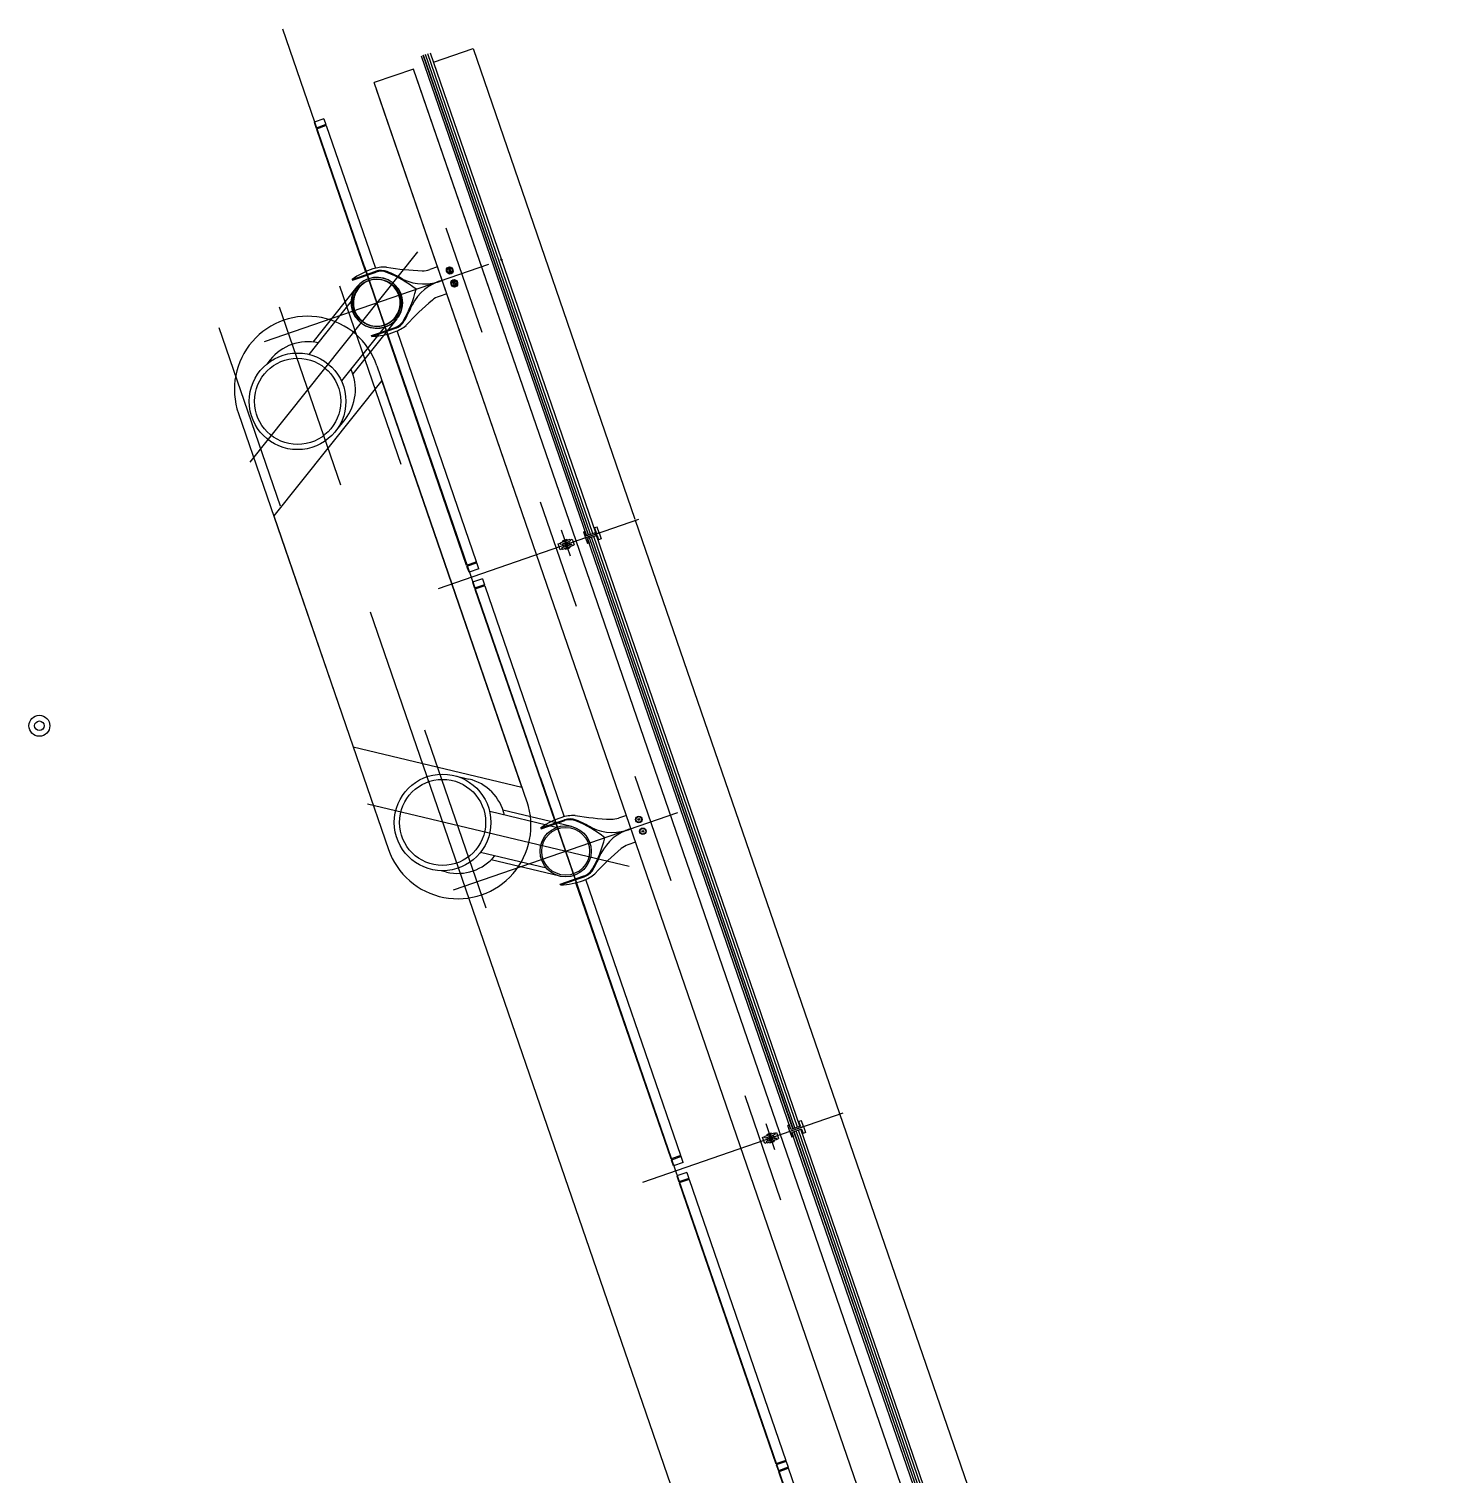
# Model space of a CAD drawing. Extents: x 809434 to 809707, y 818708 to 819364.
# Drawn here: x 809696.29 to 809703.1, y 818721.21 to 818728.11 of the extents above; entities that cross this region are included whole.
import ezdxf

# ---------------------------------------------------------------- set-up
doc = ezdxf.new("R2010")
doc.units = 0
for name, color, linetype in [('MAJ630_1', 7, 'Continuous'), ('MAJ630__', 7, 'Continuous'), ('MAJ640__', 7, 'Continuous'), ('MAJ640__1', 7, 'Continuous'), ('MMH294_S', 7, 'Continuous')]:
    doc.layers.add(name, color=color, linetype=linetype)

msp = doc.modelspace()

# ---------------------------------------------------------------- linework, layer by layer
at = {"layer": 'MAJ630_1'}
for p, q in [((809697.86, 818726.8788), (809697.6497, 818726.6153)), ((809697.8335, 818726.81), (809697.6311, 818726.5563)), ((809698.0511, 818726.7263), (809697.8408, 818726.4628)), ((809697.9899, 818726.6852), (809697.786, 818726.4298)), ((809697.4463, 818726.5307), (809697.4293, 818726.5095)), ((809697.9558, 818726.5021), (809698.6731, 818724.419)), ((809697.294, 818726.2742), (809698.0112, 818724.1911)), ((809697.7574, 818726.1879), (809697.8035, 818726.2457)), ((809698.3233, 818724.5444), (809698.3952, 818724.5273)), ((809698.8127, 818724.2956), (809698.4948, 818724.3714)), ((809698.8862, 818724.301), (809698.5583, 818724.3792)), ((809698.7663, 818724.1011), (809698.4506, 818724.1764)), ((809698.2892, 818724.0828), (809698.2628, 818724.089)), ((809698.8295, 818724.0631), (809698.5016, 818724.1413))]:
    msp.add_line(p, q, dxfattribs=at)
msp.add_lwpolyline([(809698.649, 818724.4889), (809697.9799, 818726.4322), (809697.4627, 818725.7841), (809697.8425, 818724.6812), (809698.649, 818724.4889)], dxfattribs=at)
for centre, radius in [((809697.9555, 818726.8026), 0.1223), ((809697.9555, 818726.8026), 0.1143), ((809697.5769, 818726.3319), 0.2309), ((809697.5769, 818726.3319), 0.2059), ((809698.2697, 818724.3198), 0.2309), ((809698.2697, 818724.3198), 0.2059), ((809698.8579, 818724.182), 0.1223), ((809698.8579, 818724.182), 0.1143)]:
    msp.add_circle(centre, radius, dxfattribs=at)
for centre, radius, start, end in [((809697.6249, 818726.3882), 0.35, 19, 199.00003), ((809697.6249, 818726.3882), 0.2285, 77.36555, 141.41268), ((809697.6249, 818726.3882), 0.2285, 321.42148, 25.45906), ((809698.3422, 818724.305), 0.2285, 12.54094, 76.57852), ((809698.3422, 818724.305), 0.35, 198.9995, 19.00002), ((809698.3422, 818724.305), 0.2285, 256.58732, 320.63445)]:
    msp.add_arc(centre, radius, start, end, dxfattribs=at)
at = {"layer": 'MAJ630__'}
for p, q in [((809698.226, 818727.9523), (809698.4151, 818728.0174)), ((809698.4151, 818728.0174), (809699.189, 818725.7696)), ((809698.1681, 818727.9821), (809698.9574, 818725.6899)), ((809698.2107, 818727.9967), (809698.9999, 818725.7045)), ((809698.1314, 818727.9197), (809697.9423, 818727.8546)), ((809698.7187, 818725.5997), (809697.9423, 818727.8546)), ((809698.7187, 818725.5997), (809697.9536, 818727.8217)), ((809703.0983, 818714.4163), (809699.1915, 818725.7625)), ((809699.018, 818725.7028), (809698.9525, 818725.6802)), ((809699.018, 818725.7028), (809698.9525, 818725.6802)), ((809698.9525, 818725.6802), (809698.9623, 818725.6519)), ((809699.0082, 818725.6915), (809698.9623, 818725.6757)), ((809699.9341, 818722.8533), (809698.9623, 818725.6757)), ((809698.9623, 818725.6757), (809698.9696, 818725.6544)), ((809699.9766, 818722.8679), (809699.0048, 818725.6903)), ((809699.0082, 818725.6915), (809699.0155, 818725.6702)), ((809699.0278, 818725.6744), (809699.0155, 818725.6702)), ((809699.018, 818725.7028), (809699.0278, 818725.6744)), ((809698.9696, 818725.6544), (809698.9623, 818725.6519)), ((809700.6705, 818719.9313), (809698.7187, 818725.5997)), ((809699.9268, 818722.8746), (809699.9194, 818722.872)), ((809699.9292, 818722.8437), (809699.9194, 818722.872)), ((809699.9341, 818722.8533), (809699.9268, 818722.8746)), ((809699.9947, 818722.8662), (809699.9292, 818722.8437)), ((809699.9947, 818722.8662), (809699.9292, 818722.8437)), ((809699.9292, 818722.8437), (809699.939, 818722.8153)), ((809699.98, 818722.8691), (809699.9341, 818722.8533)), ((809699.9849, 818722.8549), (809699.939, 818722.8391)), ((809700.9108, 818720.0167), (809699.939, 818722.8391)), ((809699.939, 818722.8391), (809699.9463, 818722.8178)), ((809699.985, 818722.8946), (809699.9727, 818722.8904)), ((809699.98, 818722.8691), (809699.9727, 818722.8904)), ((809700.9533, 818720.0314), (809699.9815, 818722.8538)), ((809699.9849, 818722.8549), (809699.9922, 818722.8336)), ((809699.9947, 818722.8662), (809699.985, 818722.8946)), ((809699.9947, 818722.8662), (809700.0045, 818722.8379)), ((809699.9463, 818722.8178), (809699.939, 818722.8153)), ((809700.0045, 818722.8379), (809699.9922, 818722.8336))]:
    msp.add_line(p, q, dxfattribs=at)
for points in [[(809697.8375, 818726.9143), (809697.8388, 818726.9103), (809697.9516, 818726.9492)], [(809697.8375, 818726.9143), (809697.8388, 818726.9103), (809697.9516, 818726.9492)], [(809698.2456, 818726.9738), (809698.2088, 818726.9611)], [(809698.2456, 818726.9738), (809698.2088, 818726.9611)], [(809698.2895, 818726.8462), (809698.2527, 818726.8335)], [(809698.2895, 818726.8462), (809698.2527, 818726.8335)], [(809697.9313, 818726.6418), (809697.9299, 818726.6458), (809698.0427, 818726.6846)], [(809697.9313, 818726.6418), (809697.9299, 818726.6458), (809698.0427, 818726.6846)], [(809699.018, 818725.7028), (809699.0083, 818725.7312), (809698.996, 818725.7269), (809699.0033, 818725.7056), (809698.9574, 818725.6899), (809698.9501, 818725.7111), (809698.9427, 818725.7086), (809698.9525, 818725.6802)], [(809698.7398, 818724.2938), (809698.7412, 818724.2898), (809698.854, 818724.3286)], [(809699.1479, 818724.3533), (809699.1111, 818724.3406)], [(809699.1919, 818724.2257), (809699.155, 818724.213)], [(809698.8336, 818724.0213), (809698.8322, 818724.0253), (809698.945, 818724.0641)]]:
    msp.add_lwpolyline(points, dxfattribs=at)
for centre, radius in [((809697.9555, 818726.8026), 0.1223), ((809697.9555, 818726.8026), 0.1143), ((809698.8579, 818724.182), 0.1223), ((809698.8579, 818724.182), 0.1143)]:
    msp.add_circle(centre, radius, dxfattribs=at)
for centre, radius, start, end in [((809697.9555, 818726.8026), 0.122, 19, 199), ((809698.0376, 818726.6403), 0.3393, 107.29394, 126.13928), ((809698.0376, 818726.6403), 0.3393, 107.29394, 126.13928), ((809697.9555, 818726.8026), 0.112, 19, 199), ((809697.992, 818726.801), 0.1724, 87.60393, 108.72489), ((809697.992, 818726.801), 0.1724, 87.60393, 108.72489), ((809697.9761, 818726.8782), 0.075, 68.03764, 109), ((809697.9761, 818726.8782), 0.075, 68.03764, 109), ((809697.9984, 818726.9532), 0.02, 80.57421, 87.60393), ((809697.9984, 818726.9532), 0.02, 80.57421, 87.60393), ((809698.2212, 818728.2951), 1.3402, 260.57421, 267.92155), ((809698.2212, 818728.2951), 1.3402, 260.57421, 267.92155), ((809697.7936, 818726.4258), 0.5628, 51.63214, 68.03764), ((809697.7936, 818726.4258), 0.5628, 51.63214, 68.03764), ((809698.1762, 818727.0557), 0.1, 267.92155, 289), ((809698.1762, 818727.0557), 0.1, 267.92155, 289), ((809697.596, 818726.9997), 0.5628, 329.96236, 346.36786), ((809697.596, 818726.9997), 0.5628, 329.96236, 346.36786), ((809697.9555, 818726.8026), 0.122, 199, 19), ((809697.9555, 818726.8026), 0.112, 199, 19), ((809699.0838, 818725.79), 1.3402, 130.07845, 137.42579), ((809699.0838, 818725.79), 1.3402, 130.07845, 137.42579), ((809698.2853, 818726.7389), 0.1, 109, 130.07845), ((809698.2853, 818726.7389), 0.1, 109, 130.07845), ((809698.0183, 818726.7556), 0.075, 289, 329.96236), ((809698.0183, 818726.7556), 0.075, 289, 329.96236), ((809697.9203, 818726.9809), 0.3393, 271.86071, 290.70605), ((809697.9203, 818726.9809), 0.3393, 271.86071, 290.70605), ((809697.9833, 818726.8263), 0.1724, 289.2751, 310.39607), ((809697.9833, 818726.8263), 0.1724, 289.2751, 310.39607), ((809698.0821, 818726.7102), 0.02, 310.39607, 317.42579), ((809698.0821, 818726.7102), 0.02, 310.39607, 317.42579), ((809698.9399, 818724.0198), 0.3393, 107.29394, 126.13928), ((809698.8944, 818724.1805), 0.1724, 87.60393, 108.72489), ((809698.8784, 818724.2577), 0.075, 68.03764, 109), ((809698.9007, 818724.3327), 0.02, 80.57421, 87.60393), ((809699.1235, 818725.6746), 1.3402, 260.57421, 267.92155), ((809698.6959, 818723.8053), 0.5628, 51.63214, 68.03764), ((809699.0785, 818724.4352), 0.1, 267.92155, 289), ((809698.4983, 818724.3792), 0.5628, 329.96236, 346.36786), ((809699.9861, 818723.1695), 1.3402, 130.07845, 137.42579), ((809699.1876, 818724.1184), 0.1, 109, 130.07845), ((809698.9206, 818724.135), 0.075, 289, 329.96236), ((809698.8226, 818724.3604), 0.3393, 271.86071, 290.70605), ((809698.8857, 818724.2058), 0.1724, 289.2751, 310.39607), ((809698.9844, 818724.0897), 0.02, 310.39607, 317.42579)]:
    msp.add_arc(centre, radius, start, end, dxfattribs=at)
at = {"layer": 'MAJ640__'}
for p, q in [((809698.9668, 818725.6931), (809698.1776, 818727.9853)), ((809698.9676, 818725.6934), (809698.1783, 818727.9856)), ((809698.977, 818725.6966), (809698.1877, 818727.9888)), ((809698.9884, 818725.7005), (809698.1991, 818727.9928)), ((809698.9078, 818725.6648), (809698.1314, 818727.9197)), ((809698.9078, 818725.6648), (809698.1427, 818727.8868)), ((809698.8772, 818725.6715), (809698.8332, 818725.6563)), ((809698.8772, 818725.6715), (809698.8332, 818725.6563)), ((809698.843, 818725.664), (809698.8648, 818725.6714)), ((809698.843, 818725.664), (809698.8648, 818725.6714)), ((809698.8635, 818725.6721), (809698.8437, 818725.6652)), ((809698.8635, 818725.6721), (809698.8437, 818725.6652)), ((809698.8635, 818725.6721), (809698.8648, 818725.6714)), ((809698.8635, 818725.6721), (809698.8648, 818725.6714)), ((809698.8648, 818725.6714), (809698.8658, 818725.6686)), ((809698.8648, 818725.6714), (809698.8658, 818725.6686)), ((809698.8783, 818725.6705), (809698.8887, 818725.6741)), ((809698.8783, 818725.6705), (809698.8887, 818725.6741)), ((809698.8887, 818725.6741), (809698.8936, 818725.6599)), ((809698.8887, 818725.6741), (809698.8936, 818725.6599)), ((809699.9435, 818722.8566), (809698.9717, 818725.6789)), ((809699.9443, 818722.8568), (809698.9724, 818725.6792)), ((809699.9537, 818722.8601), (809698.9819, 818725.6824)), ((809699.9651, 818722.864), (809698.9932, 818725.6863)), ((809698.8225, 818725.6513), (809698.8329, 818725.6549)), ((809698.8225, 818725.6513), (809698.8329, 818725.6549)), ((809698.8274, 818725.6372), (809698.8225, 818725.6513)), ((809698.8274, 818725.6372), (809698.8225, 818725.6513)), ((809698.8323, 818725.623), (809698.8274, 818725.6372)), ((809698.8427, 818725.6266), (809698.8323, 818725.623)), ((809698.8346, 818725.6489), (809698.8422, 818725.6515)), ((809698.8346, 818725.6489), (809698.8422, 818725.6515)), ((809698.8479, 818725.635), (809698.8403, 818725.6323)), ((809698.8423, 818725.6516), (809698.8731, 818725.6622)), ((809698.8423, 818725.6516), (809698.8731, 818725.6622)), ((809698.8437, 818725.6652), (809698.843, 818725.664)), ((809698.8437, 818725.6652), (809698.843, 818725.664)), ((809698.843, 818725.664), (809698.844, 818725.6611)), ((809698.843, 818725.664), (809698.844, 818725.6611)), ((809698.844, 818725.6611), (809698.8658, 818725.6686)), ((809698.844, 818725.6611), (809698.8658, 818725.6686)), ((809698.8464, 818725.6619), (809698.8461, 818725.6613)), ((809698.8464, 818725.6619), (809698.8461, 818725.6613)), ((809698.8462, 818725.6608), (809698.8461, 818725.6613)), ((809698.8462, 818725.6608), (809698.8461, 818725.6613)), ((809698.848, 818725.635), (809698.8788, 818725.6456)), ((809698.877, 818725.636), (809698.8552, 818725.6285)), ((809698.8552, 818725.6285), (809698.8562, 818725.6257)), ((809698.878, 818725.6332), (809698.8562, 818725.6257)), ((809698.8575, 818725.625), (809698.8562, 818725.6257)), ((809698.8571, 818725.6292), (809698.8568, 818725.6301)), ((809698.8575, 818725.625), (809698.8773, 818725.6319)), ((809698.8634, 818725.6678), (809698.864, 818725.6675)), ((809698.8634, 818725.6678), (809698.864, 818725.6675)), ((809698.8642, 818725.667), (809698.864, 818725.6675)), ((809698.8642, 818725.667), (809698.864, 818725.6675)), ((809698.8807, 818725.6648), (809698.8731, 818725.6622)), ((809698.8807, 818725.6648), (809698.8731, 818725.6622)), ((809698.8751, 818725.6353), (809698.8748, 818725.6363)), ((809698.877, 818725.636), (809698.878, 818725.6332)), ((809698.8773, 818725.6319), (809698.878, 818725.6332)), ((809698.8881, 818725.6422), (809698.8985, 818725.6458)), ((809698.8936, 818725.6599), (809698.8985, 818725.6458)), ((809700.8596, 818719.9965), (809698.9078, 818725.6648)), ((809700.9203, 818720.02), (809699.9484, 818722.8424)), ((809700.921, 818720.0202), (809699.9492, 818722.8426)), ((809700.9304, 818720.0235), (809699.9586, 818722.8459)), ((809700.9418, 818720.0274), (809699.97, 818722.8498)), ((809699.7992, 818722.8148), (809699.8096, 818722.8184)), ((809699.809, 818722.7864), (809699.7992, 818722.8148)), ((809699.8194, 818722.79), (809699.809, 818722.7864)), ((809699.8539, 818722.8349), (809699.8099, 818722.8198)), ((809699.8113, 818722.8123), (809699.8189, 818722.8149)), ((809699.8246, 818722.7984), (809699.817, 818722.7958)), ((809699.819, 818722.815), (809699.8498, 818722.8256)), ((809699.8197, 818722.8274), (809699.8415, 818722.8349)), ((809699.8204, 818722.8287), (809699.8197, 818722.8274)), ((809699.8197, 818722.8274), (809699.8207, 818722.8246)), ((809699.8402, 818722.8355), (809699.8204, 818722.8287)), ((809699.8207, 818722.8246), (809699.8425, 818722.8321)), ((809699.8231, 818722.8254), (809699.8228, 818722.8247)), ((809699.8229, 818722.8243), (809699.8228, 818722.8247)), ((809699.8247, 818722.7985), (809699.8555, 818722.8091)), ((809699.8537, 818722.7994), (809699.832, 818722.7919)), ((809699.832, 818722.7919), (809699.8329, 818722.7891)), ((809699.8547, 818722.7966), (809699.8329, 818722.7891)), ((809699.8342, 818722.7885), (809699.8329, 818722.7891)), ((809699.8338, 818722.7926), (809699.8335, 818722.7935)), ((809699.8342, 818722.7885), (809699.8541, 818722.7953)), ((809699.8401, 818722.8312), (809699.8407, 818722.8309)), ((809699.8402, 818722.8355), (809699.8415, 818722.8349)), ((809699.8409, 818722.8305), (809699.8407, 818722.8309)), ((809699.8415, 818722.8349), (809699.8425, 818722.8321)), ((809699.8574, 818722.8282), (809699.8498, 818722.8256)), ((809699.8518, 818722.7988), (809699.8515, 818722.7997)), ((809699.8537, 818722.7994), (809699.8547, 818722.7966)), ((809699.8541, 818722.7953), (809699.8547, 818722.7966)), ((809699.855, 818722.834), (809699.8654, 818722.8376)), ((809699.8648, 818722.8056), (809699.8752, 818722.8092)), ((809699.8654, 818722.8376), (809699.8752, 818722.8092))]:
    msp.add_line(p, q, dxfattribs=at)
for points in [[(809697.8375, 818726.9143), (809697.9503, 818726.9531)], [(809697.8375, 818726.9143), (809697.9503, 818726.9531)], [(809697.9313, 818726.6418), (809698.0441, 818726.6807)], [(809697.9313, 818726.6418), (809698.0441, 818726.6807)], [(809698.8438, 818725.6256), (809698.8878, 818725.6408)], [(809698.7398, 818724.2938), (809698.8526, 818724.3326)], [(809698.8336, 818724.0213), (809698.9464, 818724.0601)], [(809699.8205, 818722.7891), (809699.8645, 818722.8042)]]:
    msp.add_lwpolyline(points, dxfattribs=at)
for centre, radius in [((809698.3034, 818726.9594), 0.0155), ((809698.305, 818726.9546), 0.0155), ((809698.3034, 818726.9594), 0.0135), ((809698.305, 818726.9546), 0.0135), ((809698.3034, 818726.9594), 0.0042), ((809698.305, 818726.9546), 0.0042), ((809698.3246, 818726.8979), 0.0155), ((809698.3262, 818726.8932), 0.0155), ((809698.3246, 818726.8979), 0.0135), ((809698.3262, 818726.8932), 0.0135), ((809698.3246, 818726.8979), 0.0042), ((809698.3262, 818726.8932), 0.0042), ((809699.2074, 818724.3341), 0.0155), ((809699.2074, 818724.3341), 0.0135), ((809699.2074, 818724.3341), 0.0042), ((809699.2269, 818724.2774), 0.0155), ((809699.2269, 818724.2774), 0.0135), ((809699.2269, 818724.2774), 0.0042), ((809699.8372, 818722.812), 0.006)]:
    msp.add_circle(centre, radius, dxfattribs=at)
for centre, radius, start, end in [((809697.9761, 818726.8782), 0.0792, 68.03764, 109), ((809697.9761, 818726.8782), 0.0792, 68.03764, 109), ((809697.7936, 818726.4258), 0.567, 59.89592, 68.03764), ((809697.7936, 818726.4258), 0.567, 59.89592, 68.03764), ((809698.0881, 818726.9337), 0.02, 239.89592, 251.32459), ((809698.0881, 818726.9337), 0.02, 239.89592, 251.32459), ((809698.18, 818727.1234), 0.2307, 244.76877, 292.32268), ((809698.18, 818727.1234), 0.2307, 244.76877, 292.32268), ((809698.3299, 818726.6879), 0.2307, 105.67731, 153.23123), ((809698.3299, 818726.6879), 0.2307, 105.67731, 153.23123), ((809698.3299, 818726.6879), 0.2307, 105.67731, 112.32268), ((809698.18, 818727.1234), 0.2307, 285.67731, 292.32268), ((809698.3299, 818726.6879), 0.2307, 105.67731, 112.32268), ((809698.18, 818727.1234), 0.2307, 285.67731, 292.32268), ((809697.596, 818726.9997), 0.567, 329.96236, 338.10407), ((809697.596, 818726.9997), 0.567, 329.96236, 338.10407), ((809698.1407, 818726.7808), 0.02, 146.67541, 158.10407), ((809698.1407, 818726.7808), 0.02, 146.67541, 158.10407), ((809698.0183, 818726.7556), 0.0792, 289, 329.96236), ((809698.0183, 818726.7556), 0.0792, 289, 329.96236), ((809698.8605, 818725.6486), 0.0095, 146.69488, 199.00008), ((809698.8605, 818725.6486), 0.0095, 146.69488, 199.00008), ((809698.8605, 818725.6486), 0.0095, 199.00008, 251.30512), ((809698.8605, 818725.6486), 0.006, 18.99986, 199.00013), ((809698.8605, 818725.6486), 0.006, 18.99986, 199.00013), ((809698.8605, 818725.6486), 0.006, 199.00013, 18.99986), ((809698.8605, 818725.6486), 0.0109, 101.1265, 116.87349), ((809698.8605, 818725.6486), 0.0109, 101.1265, 116.87349), ((809698.8605, 818725.6486), 0.0109, 281.1265, 296.87349), ((809698.8605, 818725.6486), 0.0095, 18.99991, 72.81736), ((809698.8605, 818725.6486), 0.0095, 18.99991, 72.81736), ((809698.8605, 818725.6486), 0.0095, 325.18264, 18.99991), ((809698.8784, 818724.2577), 0.0792, 68.03764, 109), ((809698.6959, 818723.8053), 0.567, 59.89592, 68.03764), ((809698.9904, 818724.3132), 0.02, 239.89592, 251.32459), ((809699.0823, 818724.5029), 0.2307, 244.76877, 292.32268), ((809699.2322, 818724.0674), 0.2307, 105.67731, 153.23123), ((809699.0823, 818724.5029), 0.2307, 285.67731, 292.32268), ((809699.2322, 818724.0674), 0.2307, 105.67731, 112.32268), ((809698.4983, 818724.3792), 0.567, 329.96236, 338.10407), ((809699.043, 818724.1603), 0.02, 146.67541, 158.10407), ((809698.9206, 818724.135), 0.0792, 289, 329.96236), ((809699.8372, 818722.812), 0.0095, 146.69488, 251.30512), ((809699.8372, 818722.812), 0.0109, 101.1265, 116.87349), ((809699.8372, 818722.812), 0.0109, 281.1265, 296.87349), ((809699.8372, 818722.812), 0.0095, 325.18264, 72.81736)]:
    msp.add_arc(centre, radius, start, end, dxfattribs=at)
for points, degree in [([(809698.8772, 818725.6715), (809698.8772, 818725.6715), (809698.8773, 818725.6715), (809698.8773, 818725.6715), (809698.8774, 818725.6715), (809698.8775, 818725.6714), (809698.8775, 818725.6714), (809698.8776, 818725.6714), (809698.8776, 818725.6714), (809698.8776, 818725.6713), (809698.8777, 818725.6713), (809698.8777, 818725.6713), (809698.8778, 818725.6712), (809698.8778, 818725.6712), (809698.8779, 818725.6711), (809698.8779, 818725.6711)], 3), ([(809698.8772, 818725.6715), (809698.8772, 818725.6715), (809698.8773, 818725.6715), (809698.8773, 818725.6715), (809698.8774, 818725.6715), (809698.8775, 818725.6714), (809698.8775, 818725.6714), (809698.8776, 818725.6714), (809698.8776, 818725.6714), (809698.8776, 818725.6713), (809698.8777, 818725.6713), (809698.8777, 818725.6713), (809698.8778, 818725.6712), (809698.8778, 818725.6712), (809698.8779, 818725.6711), (809698.8779, 818725.6711)], 3), ([(809698.8779, 818725.6711), (809698.8783, 818725.6706), (809698.8786, 818725.6701), (809698.8793, 818725.6691), (809698.8796, 818725.6686), (809698.8801, 818725.6677), (809698.8804, 818725.6672), (809698.8808, 818725.6664), (809698.8809, 818725.666), (809698.881, 818725.6657)], 3), ([(809698.8779, 818725.6711), (809698.8783, 818725.6706), (809698.8786, 818725.6701), (809698.8793, 818725.6691), (809698.8796, 818725.6686), (809698.8801, 818725.6677), (809698.8804, 818725.6672), (809698.8808, 818725.6664), (809698.8809, 818725.666), (809698.881, 818725.6657)], 3), ([(809698.8329, 818725.6556), (809698.8329, 818725.6557), (809698.8329, 818725.6557), (809698.833, 818725.6558), (809698.833, 818725.6559), (809698.833, 818725.656), (809698.833, 818725.656), (809698.833, 818725.6561), (809698.833, 818725.6561), (809698.833, 818725.6562), (809698.8331, 818725.6562), (809698.8331, 818725.6562), (809698.8331, 818725.6563), (809698.8332, 818725.6563), (809698.8332, 818725.6563), (809698.8332, 818725.6563)], 3), ([(809698.8329, 818725.6556), (809698.8329, 818725.6557), (809698.8329, 818725.6557), (809698.833, 818725.6558), (809698.833, 818725.6559), (809698.833, 818725.656), (809698.833, 818725.656), (809698.833, 818725.6561), (809698.833, 818725.6561), (809698.833, 818725.6562), (809698.8331, 818725.6562), (809698.8331, 818725.6562), (809698.8331, 818725.6563), (809698.8332, 818725.6563), (809698.8332, 818725.6563), (809698.8332, 818725.6563)], 3), ([(809698.8338, 818725.6495), (809698.8337, 818725.6498), (809698.8336, 818725.6501), (809698.8334, 818725.651), (809698.8333, 818725.6515), (809698.8331, 818725.6526), (809698.833, 818725.6532), (809698.833, 818725.6544), (809698.8329, 818725.655), (809698.8329, 818725.6556)], 3), ([(809698.8338, 818725.6495), (809698.8337, 818725.6498), (809698.8336, 818725.6501), (809698.8334, 818725.651), (809698.8333, 818725.6515), (809698.8331, 818725.6526), (809698.833, 818725.6532), (809698.833, 818725.6544), (809698.8329, 818725.655), (809698.8329, 818725.6556)], 3), ([(809698.8338, 818725.6495), (809698.8338, 818725.6494), (809698.8338, 818725.6494), (809698.8338, 818725.6494), (809698.8338, 818725.6493), (809698.8338, 818725.6493), (809698.8338, 818725.6493), (809698.8338, 818725.6493)], 3), ([(809698.8338, 818725.6495), (809698.8338, 818725.6494), (809698.8338, 818725.6494), (809698.8338, 818725.6494), (809698.8338, 818725.6493), (809698.8338, 818725.6493), (809698.8338, 818725.6493), (809698.8338, 818725.6493)], 3), ([(809698.8346, 818725.6489), (809698.8346, 818725.6489), (809698.8346, 818725.6489), (809698.8346, 818725.6489), (809698.8345, 818725.6489), (809698.8344, 818725.6489), (809698.8344, 818725.6489), (809698.8343, 818725.6489), (809698.8342, 818725.6489), (809698.8341, 818725.649), (809698.834, 818725.649), (809698.8339, 818725.6491), (809698.8339, 818725.6492), (809698.8338, 818725.6493)], 3), ([(809698.8346, 818725.6489), (809698.8346, 818725.6489), (809698.8346, 818725.6489), (809698.8346, 818725.6489), (809698.8345, 818725.6489), (809698.8344, 818725.6489), (809698.8344, 818725.6489), (809698.8343, 818725.6489), (809698.8342, 818725.6489), (809698.8341, 818725.649), (809698.834, 818725.649), (809698.8339, 818725.6491), (809698.8339, 818725.6492), (809698.8338, 818725.6493)], 3), ([(809698.8399, 818725.6316), (809698.8399, 818725.6316), (809698.8399, 818725.6316), (809698.8399, 818725.6317), (809698.8399, 818725.6318), (809698.8399, 818725.632), (809698.8399, 818725.6321), (809698.84, 818725.6322), (809698.8401, 818725.6322), (809698.8402, 818725.6323), (809698.8402, 818725.6323), (809698.8403, 818725.6323), (809698.8403, 818725.6323), (809698.8403, 818725.6323)], 3), ([(809698.8399, 818725.6316), (809698.8399, 818725.6316), (809698.8399, 818725.6315), (809698.8399, 818725.6315), (809698.84, 818725.6315), (809698.84, 818725.6314), (809698.84, 818725.6314), (809698.84, 818725.6314)], 3), ([(809698.8431, 818725.626), (809698.8427, 818725.6265), (809698.8424, 818725.627), (809698.8417, 818725.628), (809698.8414, 818725.6285), (809698.8409, 818725.6295), (809698.8406, 818725.6299), (809698.8403, 818725.6308), (809698.8401, 818725.6311), (809698.84, 818725.6314)], 3), ([(809698.8422, 818725.6515), (809698.8422, 818725.6515), (809698.8423, 818725.6515), (809698.8423, 818725.6516)], 2), ([(809698.8422, 818725.6515), (809698.8422, 818725.6515), (809698.8423, 818725.6515), (809698.8423, 818725.6516)], 2), ([(809698.8422, 818725.6515), (809698.8422, 818725.6515), (809698.8422, 818725.6515), (809698.8423, 818725.6513), (809698.8423, 818725.6511), (809698.8424, 818725.6506), (809698.8425, 818725.6502), (809698.8427, 818725.6489), (809698.8428, 818725.6479), (809698.8433, 818725.6456), (809698.8436, 818725.6444), (809698.844, 818725.6431), (809698.844, 818725.643), (809698.8441, 818725.6429)], 3), ([(809698.8422, 818725.6515), (809698.8422, 818725.6515), (809698.8422, 818725.6515), (809698.8423, 818725.6513), (809698.8423, 818725.6511), (809698.8424, 818725.6506), (809698.8425, 818725.6502), (809698.8427, 818725.6489), (809698.8428, 818725.6479), (809698.8433, 818725.6456), (809698.8436, 818725.6444), (809698.844, 818725.6431), (809698.844, 818725.643), (809698.8441, 818725.6429)], 3), ([(809698.8438, 818725.6256), (809698.8438, 818725.6256), (809698.8437, 818725.6256), (809698.8437, 818725.6256), (809698.8436, 818725.6256), (809698.8435, 818725.6257), (809698.8435, 818725.6257), (809698.8435, 818725.6257), (809698.8434, 818725.6257), (809698.8434, 818725.6258), (809698.8433, 818725.6258), (809698.8433, 818725.6258), (809698.8433, 818725.6259), (809698.8432, 818725.6259), (809698.8432, 818725.626), (809698.8431, 818725.626)], 3), ([(809698.8441, 818725.6429), (809698.8444, 818725.6419), (809698.8448, 818725.6409), (809698.8458, 818725.6389), (809698.8463, 818725.638), (809698.847, 818725.6367), (809698.8473, 818725.6362), (809698.8477, 818725.6356), (809698.8478, 818725.6353), (809698.8479, 818725.6351), (809698.8479, 818725.635), (809698.8479, 818725.635)], 3), ([(809698.848, 818725.635), (809698.848, 818725.635), (809698.8479, 818725.635), (809698.8479, 818725.635)], 2), ([(809698.848, 818725.635), (809698.848, 818725.635), (809698.8479, 818725.635), (809698.8479, 818725.635)], 2), ([(809698.8534, 818725.6551), (809698.8534, 818725.6551), (809698.8534, 818725.655), (809698.8533, 818725.655), (809698.8533, 818725.6549), (809698.8531, 818725.6547), (809698.853, 818725.6545), (809698.8528, 818725.6541), (809698.8527, 818725.6539), (809698.8526, 818725.6538)], 3), ([(809698.8534, 818725.6551), (809698.8534, 818725.6551), (809698.8534, 818725.655), (809698.8533, 818725.655), (809698.8533, 818725.6549), (809698.8531, 818725.6547), (809698.853, 818725.6545), (809698.8528, 818725.6541), (809698.8527, 818725.6539), (809698.8526, 818725.6538)], 3), ([(809698.8556, 818725.6583), (809698.8544, 818725.6566), (809698.8534, 818725.6551)], 2), ([(809698.8556, 818725.6583), (809698.8544, 818725.6566), (809698.8534, 818725.6551)], 2), ([(809698.8575, 818725.6396), (809698.8576, 818725.6395), (809698.8579, 818725.6394), (809698.8583, 818725.6393), (809698.8585, 818725.6392), (809698.8587, 818725.6391), (809698.8588, 818725.6391), (809698.8589, 818725.6391), (809698.8589, 818725.6391), (809698.8589, 818725.6391)], 3), ([(809698.8621, 818725.6581), (809698.8603, 818725.6586), (809698.8584, 818725.6593)], 2), ([(809698.8621, 818725.6581), (809698.8603, 818725.6586), (809698.8584, 818725.6593)], 2), ([(809698.8589, 818725.6391), (809698.8607, 818725.6385), (809698.8626, 818725.6378)], 2), ([(809698.8635, 818725.6576), (809698.8634, 818725.6576), (809698.8632, 818725.6577), (809698.8627, 818725.6578), (809698.8625, 818725.6579), (809698.8623, 818725.658), (809698.8622, 818725.658), (809698.8621, 818725.658), (809698.8621, 818725.658), (809698.8621, 818725.6581)], 3), ([(809698.8635, 818725.6576), (809698.8634, 818725.6576), (809698.8632, 818725.6577), (809698.8627, 818725.6578), (809698.8625, 818725.6579), (809698.8623, 818725.658), (809698.8622, 818725.658), (809698.8621, 818725.658), (809698.8621, 818725.658), (809698.8621, 818725.6581)], 3), ([(809698.8655, 818725.6388), (809698.8666, 818725.6405), (809698.8676, 818725.642)], 2), ([(809698.8676, 818725.642), (809698.8676, 818725.6421), (809698.8676, 818725.6421), (809698.8677, 818725.6422), (809698.8677, 818725.6422), (809698.8679, 818725.6425), (809698.868, 818725.6426), (809698.8682, 818725.643), (809698.8683, 818725.6432), (809698.8684, 818725.6433)], 3), ([(809698.8769, 818725.6542), (809698.8766, 818725.6552), (809698.8762, 818725.6562), (809698.8752, 818725.6582), (809698.8747, 818725.6591), (809698.874, 818725.6604), (809698.8737, 818725.6609), (809698.8734, 818725.6616), (809698.8732, 818725.6618), (809698.8732, 818725.662), (809698.8731, 818725.6621), (809698.8731, 818725.6622)], 3), ([(809698.8769, 818725.6542), (809698.8766, 818725.6552), (809698.8762, 818725.6562), (809698.8752, 818725.6582), (809698.8747, 818725.6591), (809698.874, 818725.6604), (809698.8737, 818725.6609), (809698.8734, 818725.6616), (809698.8732, 818725.6618), (809698.8732, 818725.662), (809698.8731, 818725.6621), (809698.8731, 818725.6622)], 3), ([(809698.8788, 818725.6456), (809698.8788, 818725.6456), (809698.8788, 818725.6456), (809698.8787, 818725.6458), (809698.8787, 818725.646), (809698.8786, 818725.6466), (809698.8785, 818725.647), (809698.8783, 818725.6482), (809698.8782, 818725.6492), (809698.8777, 818725.6515), (809698.8774, 818725.6527), (809698.877, 818725.654), (809698.877, 818725.6541), (809698.8769, 818725.6542)], 3), ([(809698.8864, 818725.6482), (809698.8858, 818725.648), (809698.8851, 818725.6478), (809698.8835, 818725.6472), (809698.8826, 818725.6469), (809698.881, 818725.6464), (809698.8804, 818725.6462), (809698.8795, 818725.6458), (809698.8792, 818725.6457), (809698.8788, 818725.6456)], 3), ([(809698.8864, 818725.6482), (809698.8855, 818725.6479), (809698.8847, 818725.6476), (809698.8838, 818725.6473), (809698.8825, 818725.6469), (809698.8813, 818725.6464), (809698.88, 818725.646), (809698.8796, 818725.6459), (809698.8792, 818725.6457), (809698.8788, 818725.6456)], 3), ([(809698.8811, 818725.6655), (809698.8811, 818725.6655), (809698.8811, 818725.6655), (809698.8811, 818725.6654), (809698.8811, 818725.6653), (809698.8811, 818725.6651), (809698.8811, 818725.6651), (809698.881, 818725.6649), (809698.8809, 818725.6649), (809698.8808, 818725.6648), (809698.8808, 818725.6648), (809698.8807, 818725.6648), (809698.8807, 818725.6648), (809698.8807, 818725.6648)], 3), ([(809698.8811, 818725.6655), (809698.8811, 818725.6655), (809698.8811, 818725.6655), (809698.8811, 818725.6654), (809698.8811, 818725.6653), (809698.8811, 818725.6651), (809698.8811, 818725.6651), (809698.881, 818725.6649), (809698.8809, 818725.6649), (809698.8808, 818725.6648), (809698.8808, 818725.6648), (809698.8807, 818725.6648), (809698.8807, 818725.6648), (809698.8807, 818725.6648)], 3), ([(809698.8811, 818725.6655), (809698.8811, 818725.6656), (809698.8811, 818725.6656), (809698.8811, 818725.6656), (809698.8811, 818725.6656), (809698.881, 818725.6657), (809698.881, 818725.6657), (809698.881, 818725.6657)], 3), ([(809698.8811, 818725.6655), (809698.8811, 818725.6656), (809698.8811, 818725.6656), (809698.8811, 818725.6656), (809698.8811, 818725.6656), (809698.881, 818725.6657), (809698.881, 818725.6657), (809698.881, 818725.6657)], 3), ([(809698.8864, 818725.6482), (809698.8864, 818725.6482), (809698.8864, 818725.6482), (809698.8865, 818725.6482), (809698.8865, 818725.6482), (809698.8866, 818725.6483), (809698.8866, 818725.6483), (809698.8867, 818725.6483), (809698.8868, 818725.6482), (809698.8869, 818725.6482), (809698.887, 818725.6481), (809698.8871, 818725.648), (809698.8872, 818725.6479), (809698.8872, 818725.6479)], 3), ([(809698.8872, 818725.6477), (809698.8872, 818725.6477), (809698.8872, 818725.6477), (809698.8872, 818725.6478), (809698.8872, 818725.6478), (809698.8872, 818725.6478), (809698.8872, 818725.6478), (809698.8872, 818725.6479)], 3), ([(809698.8872, 818725.6477), (809698.8873, 818725.6473), (809698.8874, 818725.647), (809698.8876, 818725.6461), (809698.8877, 818725.6456), (809698.8879, 818725.6445), (809698.888, 818725.6439), (809698.8881, 818725.6427), (809698.8881, 818725.6421), (809698.8881, 818725.6415)], 3), ([(809698.8881, 818725.6415), (809698.8881, 818725.6414), (809698.8881, 818725.6414), (809698.8881, 818725.6413), (809698.888, 818725.6412), (809698.888, 818725.6411), (809698.888, 818725.6411), (809698.888, 818725.6411), (809698.888, 818725.641), (809698.888, 818725.641), (809698.8879, 818725.6409), (809698.8879, 818725.6409), (809698.8879, 818725.6408), (809698.8878, 818725.6408), (809698.8878, 818725.6408), (809698.8878, 818725.6408)], 3), ([(809699.8096, 818722.8191), (809699.8096, 818722.8191), (809699.8096, 818722.8192), (809699.8097, 818722.8193), (809699.8097, 818722.8193), (809699.8097, 818722.8194), (809699.8097, 818722.8194), (809699.8097, 818722.8195), (809699.8097, 818722.8195), (809699.8097, 818722.8196), (809699.8098, 818722.8196), (809699.8098, 818722.8197), (809699.8098, 818722.8197), (809699.8099, 818722.8198), (809699.8099, 818722.8198), (809699.8099, 818722.8198)], 3), ([(809699.8105, 818722.8129), (809699.8104, 818722.8132), (809699.8103, 818722.8136), (809699.8101, 818722.8144), (809699.81, 818722.815), (809699.8098, 818722.8161), (809699.8097, 818722.8167), (809699.8097, 818722.8178), (809699.8096, 818722.8185), (809699.8096, 818722.8191)], 3), ([(809699.8105, 818722.8129), (809699.8105, 818722.8129), (809699.8105, 818722.8129), (809699.8105, 818722.8128), (809699.8105, 818722.8128), (809699.8105, 818722.8127), (809699.8105, 818722.8127), (809699.8105, 818722.8127)], 3), ([(809699.8113, 818722.8123), (809699.8113, 818722.8123), (809699.8113, 818722.8123), (809699.8113, 818722.8123), (809699.8112, 818722.8123), (809699.8111, 818722.8123), (809699.8111, 818722.8123), (809699.811, 818722.8123), (809699.8109, 818722.8123), (809699.8108, 818722.8124), (809699.8107, 818722.8124), (809699.8106, 818722.8126), (809699.8106, 818722.8126), (809699.8105, 818722.8127)], 3), ([(809699.8166, 818722.795), (809699.8166, 818722.7951), (809699.8166, 818722.7951), (809699.8166, 818722.7952), (809699.8166, 818722.7953), (809699.8166, 818722.7954), (809699.8167, 818722.7955), (809699.8167, 818722.7956), (809699.8168, 818722.7957), (809699.8169, 818722.7957), (809699.8169, 818722.7958), (809699.817, 818722.7958), (809699.817, 818722.7958), (809699.817, 818722.7958)], 3), ([(809699.8166, 818722.795), (809699.8166, 818722.795), (809699.8166, 818722.795), (809699.8166, 818722.795), (809699.8167, 818722.7949), (809699.8167, 818722.7949), (809699.8167, 818722.7949), (809699.8167, 818722.7948)], 3), ([(809699.8198, 818722.7895), (809699.8195, 818722.7899), (809699.8191, 818722.7904), (809699.8184, 818722.7914), (809699.8181, 818722.7919), (809699.8176, 818722.7929), (809699.8173, 818722.7934), (809699.817, 818722.7942), (809699.8168, 818722.7945), (809699.8167, 818722.7948)], 3), ([(809699.8189, 818722.8149), (809699.8189, 818722.815), (809699.819, 818722.815), (809699.819, 818722.815)], 2), ([(809699.8189, 818722.8149), (809699.8189, 818722.8149), (809699.8189, 818722.8149), (809699.819, 818722.8148), (809699.819, 818722.8146), (809699.8191, 818722.814), (809699.8192, 818722.8136), (809699.8194, 818722.8124), (809699.8195, 818722.8113), (809699.82, 818722.8091), (809699.8203, 818722.8079), (809699.821, 818722.8056), (809699.8215, 818722.8045), (809699.8225, 818722.8024), (809699.823, 818722.8014), (809699.8237, 818722.8001), (809699.824, 818722.7996), (809699.8244, 818722.799), (809699.8245, 818722.7988), (809699.8246, 818722.7985), (809699.8246, 818722.7985), (809699.8246, 818722.7984)], 3), ([(809699.8205, 818722.7891), (809699.8205, 818722.7891), (809699.8204, 818722.7891), (809699.8204, 818722.7891), (809699.8203, 818722.7891), (809699.8203, 818722.7891), (809699.8202, 818722.7891), (809699.8202, 818722.7892), (809699.8201, 818722.7892), (809699.8201, 818722.7892), (809699.82, 818722.7892), (809699.82, 818722.7893), (809699.82, 818722.7893), (809699.8199, 818722.7894), (809699.8199, 818722.7894), (809699.8198, 818722.7895)], 3), ([(809699.8247, 818722.7985), (809699.8247, 818722.7984), (809699.8246, 818722.7984), (809699.8246, 818722.7984)], 2), ([(809699.8247, 818722.7985), (809699.8247, 818722.7984), (809699.8246, 818722.7984), (809699.8246, 818722.7984)], 2), ([(809699.8301, 818722.8185), (809699.8301, 818722.8185), (809699.8301, 818722.8185), (809699.83, 818722.8184), (809699.83, 818722.8183), (809699.8298, 818722.8181), (809699.8297, 818722.8179), (809699.8295, 818722.8176), (809699.8294, 818722.8174), (809699.8293, 818722.8172)], 3), ([(809699.8323, 818722.8218), (809699.8311, 818722.82), (809699.8301, 818722.8185)], 2), ([(809699.8342, 818722.803), (809699.8344, 818722.8029), (809699.8346, 818722.8029), (809699.835, 818722.8027), (809699.8352, 818722.8027), (809699.8354, 818722.8026), (809699.8355, 818722.8025), (809699.8356, 818722.8025), (809699.8356, 818722.8025), (809699.8356, 818722.8025)], 3), ([(809699.8388, 818722.8215), (809699.8371, 818722.8221), (809699.8351, 818722.8227)], 2), ([(809699.8356, 818722.8025), (809699.8374, 818722.8019), (809699.8393, 818722.8013)], 2), ([(809699.8403, 818722.821), (809699.8401, 818722.8211), (809699.8399, 818722.8211), (809699.8395, 818722.8213), (809699.8393, 818722.8213), (809699.839, 818722.8214), (809699.8389, 818722.8215), (809699.8388, 818722.8215), (809699.8388, 818722.8215), (809699.8388, 818722.8215)], 3), ([(809699.8422, 818722.8022), (809699.8433, 818722.804), (809699.8443, 818722.8055)], 2), ([(809699.8443, 818722.8055), (809699.8443, 818722.8055), (809699.8443, 818722.8055), (809699.8444, 818722.8056), (809699.8444, 818722.8057), (809699.8446, 818722.8059), (809699.8447, 818722.8061), (809699.8449, 818722.8064), (809699.845, 818722.8066), (809699.8451, 818722.8068)], 3), ([(809699.8555, 818722.8091), (809699.8555, 818722.8091), (809699.8555, 818722.8091), (809699.8555, 818722.8092), (809699.8554, 818722.8094), (809699.8553, 818722.81), (809699.8552, 818722.8104), (809699.855, 818722.8117), (809699.8549, 818722.8127), (809699.8544, 818722.8149), (809699.8542, 818722.8161), (809699.8534, 818722.8184), (809699.8529, 818722.8196), (809699.8519, 818722.8216), (809699.8514, 818722.8226), (809699.8507, 818722.8239), (809699.8504, 818722.8244), (809699.8501, 818722.825), (809699.85, 818722.8252), (809699.8499, 818722.8255), (809699.8498, 818722.8255), (809699.8498, 818722.8256)], 3), ([(809699.8539, 818722.8349), (809699.8539, 818722.8349), (809699.854, 818722.835), (809699.8541, 818722.8349), (809699.8541, 818722.8349), (809699.8542, 818722.8349), (809699.8542, 818722.8349), (809699.8543, 818722.8348), (809699.8543, 818722.8348), (809699.8543, 818722.8348), (809699.8544, 818722.8348), (809699.8544, 818722.8347), (809699.8545, 818722.8347), (809699.8545, 818722.8346), (809699.8546, 818722.8346), (809699.8546, 818722.8345)], 3), ([(809699.8546, 818722.8345), (809699.855, 818722.8341), (809699.8553, 818722.8336), (809699.856, 818722.8326), (809699.8563, 818722.8321), (809699.8568, 818722.8311), (809699.8571, 818722.8306), (809699.8575, 818722.8298), (809699.8576, 818722.8295), (809699.8577, 818722.8292)], 3), ([(809699.8631, 818722.8117), (809699.8625, 818722.8114), (809699.8618, 818722.8112), (809699.8602, 818722.8107), (809699.8593, 818722.8104), (809699.8577, 818722.8098), (809699.8571, 818722.8096), (809699.8562, 818722.8093), (809699.8559, 818722.8092), (809699.8555, 818722.8091)], 3), ([(809699.8631, 818722.8117), (809699.8622, 818722.8114), (809699.8614, 818722.8111), (809699.8605, 818722.8108), (809699.8592, 818722.8103), (809699.858, 818722.8099), (809699.8567, 818722.8094), (809699.8563, 818722.8093), (809699.8559, 818722.8092), (809699.8555, 818722.8091)], 3), ([(809699.8578, 818722.829), (809699.8578, 818722.8289), (809699.8578, 818722.8289), (809699.8578, 818722.8288), (809699.8578, 818722.8287), (809699.8578, 818722.8286), (809699.8578, 818722.8285), (809699.8577, 818722.8284), (809699.8576, 818722.8283), (809699.8575, 818722.8283), (809699.8575, 818722.8282), (809699.8574, 818722.8282), (809699.8574, 818722.8282), (809699.8574, 818722.8282)], 3), ([(809699.8578, 818722.829), (809699.8578, 818722.829), (809699.8578, 818722.829), (809699.8578, 818722.829), (809699.8578, 818722.8291), (809699.8577, 818722.8291), (809699.8577, 818722.8292), (809699.8577, 818722.8292)], 3), ([(809699.8631, 818722.8117), (809699.8631, 818722.8117), (809699.8631, 818722.8117), (809699.8632, 818722.8117), (809699.8632, 818722.8117), (809699.8633, 818722.8117), (809699.8633, 818722.8117), (809699.8634, 818722.8117), (809699.8635, 818722.8117), (809699.8637, 818722.8116), (809699.8637, 818722.8116), (809699.8638, 818722.8114), (809699.8639, 818722.8114), (809699.8639, 818722.8113)], 3), ([(809699.8639, 818722.8111), (809699.8639, 818722.8111), (809699.8639, 818722.8112), (809699.8639, 818722.8112), (809699.8639, 818722.8112), (809699.8639, 818722.8113), (809699.8639, 818722.8113), (809699.8639, 818722.8113)], 3), ([(809699.8639, 818722.8111), (809699.864, 818722.8108), (809699.8641, 818722.8104), (809699.8643, 818722.8096), (809699.8644, 818722.809), (809699.8646, 818722.8079), (809699.8647, 818722.8073), (809699.8648, 818722.8062), (809699.8648, 818722.8056), (809699.8648, 818722.8049)], 3), ([(809699.8648, 818722.8049), (809699.8648, 818722.8049), (809699.8648, 818722.8048), (809699.8648, 818722.8047), (809699.8648, 818722.8047), (809699.8647, 818722.8046), (809699.8647, 818722.8046), (809699.8647, 818722.8045), (809699.8647, 818722.8045), (809699.8647, 818722.8044), (809699.8647, 818722.8044), (809699.8646, 818722.8043), (809699.8646, 818722.8043), (809699.8645, 818722.8042), (809699.8645, 818722.8042), (809699.8645, 818722.8042)], 3)]:
    msp.add_open_spline(points, degree=degree, dxfattribs=at)
at = {"layer": 'MAJ640__1'}
for p, q in [((809697.5049, 818728.1114), (809698.4067, 818725.4923)), ((809698.459, 818726.6612), (809698.2873, 818727.1598)), ((809698.0765, 818726.4512), (809697.8585, 818727.0845)), ((809698.1505, 818727.0469), (809697.3487, 818726.042)), ((809697.4196, 818726.618), (809698.4915, 818726.9871)), ((809697.4196, 818726.618), (809698.4915, 818726.9871)), ((809698.5488, 818727.0148), (809698.5537, 818727.0006)), ((809697.896, 818726.9755), (809698.0134, 818726.6346)), ((809697.896, 818726.9755), (809698.0134, 818726.6346)), ((809697.7771, 818726.883), (809698.0702, 818726.0318)), ((809697.4887, 818726.7837), (809697.7818, 818725.9325)), ((809697.2003, 818726.6844), (809697.4934, 818725.8332)), ((809698.9101, 818725.3509), (809698.7384, 818725.8495)), ((809698.9101, 818725.3509), (809698.7384, 818725.8495)), ((809698.9101, 818725.3509), (809698.7384, 818725.8495)), ((809698.2497, 818725.4382), (809699.2079, 818725.7682)), ((809698.2497, 818725.4382), (809699.2079, 818725.7682)), ((809698.8369, 818725.7172), (809698.8796, 818725.593)), ((809698.8369, 818725.7172), (809698.8796, 818725.593)), ((809698.8369, 818725.7172), (809698.8796, 818725.593)), ((809698.9999, 818725.7045), (809699.0048, 818725.6903)), ((809698.9999, 818725.7045), (809699.0048, 818725.6903)), ((809698.4067, 818725.4923), (809700.3601, 818719.8192)), ((809697.9233, 818725.3259), (809702.0298, 818713.3996)), ((809698.4784, 818723.9095), (809698.1853, 818724.7607)), ((809698.7369, 818724.5334), (809698.9549, 818723.9001)), ((809699.3613, 818724.0407), (809699.1896, 818724.5393)), ((809699.1619, 818724.1095), (809697.9114, 818724.4077)), ((809698.3219, 818723.9975), (809699.3938, 818724.3666)), ((809698.9174, 818724.0091), (809698.8, 818724.35)), ((809699.8868, 818722.5144), (809699.7151, 818723.013)), ((809699.2264, 818722.6017), (809700.1846, 818722.9316)), ((809699.8136, 818722.8807), (809699.8564, 818722.7564))]:
    msp.add_line(p, q, dxfattribs=at)
for centre, radius in [((809698.5512, 818727.0077), 0.003), ((809699.0024, 818725.6974), 0.003), ((809699.0024, 818725.6974), 0.003), ((809696.3431, 818724.7817), 0.05), ((809696.3431, 818724.7817), 0.0228)]:
    msp.add_circle(centre, radius, dxfattribs=at)
at = {"layer": 'MMH294_S'}
for p, q in [((809697.7028, 818727.6824), (809697.6555, 818727.6662)), ((809697.7028, 818727.6824), (809697.7125, 818727.6541)), ((809697.6555, 818727.6662), (809697.6653, 818727.6378)), ((809697.7125, 818727.6541), (809697.6653, 818727.6378)), ((809697.7142, 818727.6494), (809697.6669, 818727.6331)), ((809697.6669, 818727.6331), (809697.9017, 818726.9512)), ((809697.6672, 818727.6385), (809697.6688, 818727.6337)), ((809697.7107, 818727.6534), (809697.7123, 818727.6487)), ((809697.7142, 818727.6494), (809697.9488, 818726.9679)), ((809698.3848, 818725.5482), (809698.0046, 818726.6523)), ((809698.432, 818725.5645), (809698.052, 818726.6682)), ((809698.432, 818725.5645), (809698.3848, 818725.5482)), ((809698.4337, 818725.5598), (809698.3864, 818725.5435)), ((809698.3962, 818725.5151), (809698.3864, 818725.5435)), ((809698.3883, 818725.5441), (809698.3867, 818725.5489)), ((809698.4434, 818725.5314), (809698.3962, 818725.5151)), ((809698.4318, 818725.5591), (809698.4302, 818725.5638)), ((809698.4434, 818725.5314), (809698.4337, 818725.5598)), ((809698.4597, 818725.4841), (809698.4124, 818725.4678)), ((809698.4124, 818725.4678), (809698.4222, 818725.4395)), ((809698.4597, 818725.4841), (809698.4695, 818725.4558)), ((809698.4695, 818725.4558), (809698.4222, 818725.4395)), ((809698.4711, 818725.451), (809698.4238, 818725.4347)), ((809698.4238, 818725.4347), (809698.804, 818724.3307)), ((809698.4241, 818725.4401), (809698.4257, 818725.4354)), ((809698.4676, 818725.4551), (809698.4692, 818725.4504)), ((809698.4711, 818725.451), (809698.8511, 818724.3473)), ((809699.3615, 818722.7117), (809698.9069, 818724.0318)), ((809699.4088, 818722.7279), (809698.9543, 818724.0476)), ((809699.4088, 818722.7279), (809699.3615, 818722.7117)), ((809699.4104, 818722.7232), (809699.3631, 818722.7069)), ((809699.3729, 818722.6786), (809699.3631, 818722.7069)), ((809699.365, 818722.7076), (809699.3634, 818722.7123)), ((809699.4085, 818722.7226), (809699.4069, 818722.7273)), ((809699.4201, 818722.6948), (809699.4104, 818722.7232)), ((809699.4201, 818722.6948), (809699.3729, 818722.6786)), ((809699.4364, 818722.6476), (809699.3892, 818722.6313)), ((809699.3892, 818722.6313), (809699.3989, 818722.6029)), ((809699.4364, 818722.6476), (809699.4462, 818722.6192)), ((809699.4462, 818722.6192), (809699.3989, 818722.6029)), ((809699.4478, 818722.6145), (809699.4005, 818722.5982)), ((809699.4005, 818722.5982), (809699.8629, 818721.2556)), ((809699.4008, 818722.6036), (809699.4024, 818722.5988)), ((809699.4443, 818722.6185), (809699.4459, 818722.6138)), ((809699.4478, 818722.6145), (809699.9101, 818721.2718)), ((809699.9101, 818721.2718), (809699.8629, 818721.2556)), ((809699.9118, 818721.2671), (809699.8645, 818721.2508)), ((809699.8645, 818721.2508), (809699.8742, 818721.2225)), ((809699.8647, 818721.2562), (809699.8664, 818721.2515)), ((809699.9082, 818721.2712), (809699.9099, 818721.2665)), ((809699.9118, 818721.2671), (809699.9215, 818721.2387)), ((809699.9215, 818721.2387), (809699.8742, 818721.2225)), ((809699.9035, 818721.2272), (809699.8759, 818721.2177)), ((809700.3063, 818719.9678), (809699.8759, 818721.2177)), ((809699.8761, 818721.2231), (809699.8778, 818721.2184)), ((809699.9232, 818721.234), (809699.9035, 818721.2272)), ((809699.9196, 818721.2381), (809699.9213, 818721.2334)), ((809700.3534, 818719.9845), (809699.9232, 818721.234))]:
    msp.add_line(p, q, dxfattribs=at)

doc.saveas('drawing.dxf')
